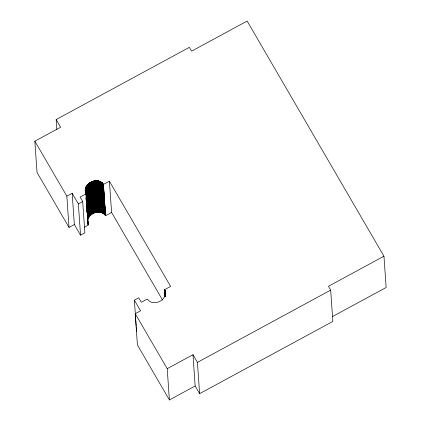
<?xml version="1.0" encoding="UTF-8"?>
<svg xmlns="http://www.w3.org/2000/svg" width="421" height="421" viewBox="0 0 421 421"><rect width="100%" height="100%" fill="white"/><g stroke="black" fill="none" stroke-linecap="round" stroke-linejoin="round"><path stroke-width="0.63" d="M103.403 184.435L109.397 181.193L111.586 212.473L105.592 215.715L103.403 184.435C98.409 176.815 84.8 182.146 85.205 190.897M87.757 219.42C89.884 212.316 101.182 208.995 105.592 215.715L103.334 184.319M82.684 201.554L84.868 232.834L80.543 235.186L78.353 203.906L82.684 201.554L80.085 197.081L86.073 193.834L85.216 191.039M165.121 296.837L164.627 289.659L170.616 286.412L109.397 181.193M56.84 129.326L56.156 119.553L189.397 47.32L191.623 51.146L247.143 21.05L383.957 256.205L386.146 287.485L332.369 316.639M69.018 227.424L66.828 196.139L72.159 193.25L74.349 224.53L69.018 227.424L37.043 172.468L34.854 141.188L60.613 127.226L56.156 119.553M84.453 227.182L88.263 225.114L85.668 187.85M136.194 326.243L134.373 300.178L138.704 297.831L141.309 302.304L147.303 299.047C152.286 306.683 165.916 301.352 165.506 292.595M192.976 354.708L195.16 385.989L169.4 399.95L167.211 368.67L192.976 354.708L197.438 362.37L199.622 393.651L332.858 321.418L330.669 290.137L328.448 286.301L383.957 256.205M197.438 362.37L330.669 290.137M169.4 399.95L137.425 344.994L135.236 313.713L140.572 310.83L134.373 300.178M111.586 212.473L162.601 300.152M195.16 385.989L199.622 393.651M34.854 141.188L66.828 196.139M135.236 313.713L167.211 368.67M72.159 193.25L78.353 203.906M74.349 224.53L80.543 235.186M164.632 289.664L165.495 292.453M165.448 292.027L165.674 295.289M165.311 291.337L165.632 295.558M165.195 290.932L165.558 295.631M165.106 290.669L165.49 295.637M165 290.411L165.364 295.621M164.89 290.153L165.311 295.495M164.764 289.906L165.237 296.658M164.695 289.78L165.19 296.8M136.283 327.549L136.557 331.459M103.261 184.203L105.45 215.484M103.182 184.082L105.371 215.363M103.024 183.856L105.292 215.247M102.94 183.74L105.124 215.02M102.85 183.63L105.039 214.91M102.761 183.524L104.95 214.805M102.671 183.414L104.855 214.694M102.577 183.309L104.761 214.589M102.477 183.203L104.666 214.484M102.382 183.103L104.566 214.384M102.277 183.003L104.466 214.284M102.177 182.903L104.361 214.184M102.071 182.809L104.255 214.089M101.961 182.714L104.15 213.994M101.85 182.619L104.04 213.905M101.74 182.53L103.924 213.81M101.624 182.44L103.813 213.721M101.508 182.356L103.692 213.636M101.387 182.272L103.577 213.552M101.266 182.188L103.455 213.468M101.145 182.109L103.334 213.389M101.019 182.03L103.208 213.31M100.893 181.956L103.082 213.236M100.766 181.883L102.95 213.163M100.635 181.809L102.824 213.089M100.503 181.74L102.687 213.021M100.366 181.672L102.556 212.952M100.235 181.609L102.419 212.889M100.098 181.546L102.282 212.826M99.956 181.488L102.145 212.768M99.814 181.43L102.003 212.71M99.672 181.372L101.861 212.652M99.53 181.319L101.719 212.6M99.388 181.267L101.572 212.552M99.24 181.219L101.424 212.5M99.093 181.177L101.277 212.458M98.94 181.13L101.129 212.41M98.793 181.093L100.982 212.373M98.64 181.051L100.829 212.331M98.488 181.014L100.677 212.295M98.335 180.983L100.519 212.263M98.177 180.951L100.366 212.231M98.025 180.925L100.209 212.205M97.867 180.898L100.051 212.179M97.709 180.872L99.893 212.152M97.551 180.851L99.735 212.131M97.388 180.83L99.577 212.116M97.23 180.814L99.414 212.095M97.067 180.804L99.256 212.084M96.904 180.793L99.093 212.073M96.741 180.783L98.93 212.063M96.577 180.777L98.767 212.058M96.414 180.772L98.603 212.052M96.251 180.772L98.44 212.052M96.088 180.777L98.272 212.058M95.92 180.777L98.109 212.058M95.756 180.788L97.94 212.068M95.588 180.793L97.777 212.073M95.425 180.809L97.609 212.089M95.257 180.82L97.446 212.1M95.088 180.841L97.277 212.121M94.925 180.856L97.109 212.137M94.757 180.877L96.946 212.158M94.588 180.904L96.777 212.184M94.425 180.93L96.609 212.21M94.257 180.962L96.446 212.242M94.088 180.993L96.277 212.273M93.925 181.025L96.114 212.31M93.757 181.062L95.946 212.347M93.594 181.104L95.783 212.384M93.425 181.146L95.614 212.426M93.262 181.188L95.451 212.468M93.099 181.235L95.288 212.516M92.936 181.288L95.12 212.568M92.773 181.335L94.957 212.616M92.609 181.393L94.793 212.673M92.446 181.446L94.636 212.726M92.283 181.504L94.472 212.784M92.125 181.567L94.309 212.847M91.962 181.63L94.151 212.91M91.804 181.693L93.994 212.973M91.646 181.761L93.836 213.042M91.489 181.835L93.678 213.115M91.336 181.904L93.52 213.184M91.178 181.977L93.367 213.258M91.025 182.056L93.209 213.336M90.873 182.135L93.057 213.415M90.72 182.214L92.909 213.494M90.568 182.298L92.757 213.579M90.42 182.382L92.609 213.663M90.273 182.472L92.457 213.752M90.126 182.561L92.315 213.842M89.978 182.651L92.167 213.931M89.836 182.746L92.025 214.026M89.694 182.84L91.883 214.121M89.552 182.935L91.741 214.215M89.415 183.035L91.604 214.315M89.278 183.135L91.462 214.415M89.141 183.24L91.331 214.521M89.005 183.345L91.194 214.626M88.873 183.451L91.062 214.731M88.747 183.556L90.931 214.836M88.615 183.667L90.804 214.947M88.489 183.777L90.678 215.057M88.363 183.893L90.552 215.173M88.242 184.003L90.426 215.284M88.121 184.119L90.304 215.399M88 184.24L90.189 215.52M87.884 184.356L90.073 215.636M87.768 184.477L89.957 215.757M87.657 184.598L89.841 215.884M87.547 184.724L89.731 216.005M87.436 184.851L89.626 216.131M87.331 184.977L89.52 216.257M87.226 185.103L89.415 216.383M87.126 185.229L89.31 216.51M87.026 185.361L89.215 216.641M86.931 185.493L89.115 216.773M86.837 185.624L89.02 216.904M86.742 185.756L88.931 217.036M86.652 185.887L88.842 217.168M86.563 186.024L88.752 217.304M86.479 186.161L88.668 217.441M86.4 186.298L88.584 217.578M86.321 186.435L88.505 217.715M86.242 186.571L88.431 217.852M86.168 186.714L88.352 217.994M86.094 186.85L88.284 218.131M86.026 186.992L88.215 218.273M85.958 187.135L88.147 218.415M85.895 187.277L88.084 218.557M85.831 187.419L87.963 218.841M85.721 187.708L87.905 218.988M85.616 187.992L88.157 224.335M85.526 188.282L85.889 194.297M86.116 196.718L86.326 200.507M86.526 202.585L86.737 206.369M86.936 208.453L87.168 212.542M87.347 214.315L87.579 218.404M87.8 220.83L88.026 224.093M85.442 188.576L85.858 194.513M86.079 197.696L86.268 200.38M86.494 203.638L86.679 206.243M86.947 210.079L87.126 212.689M87.358 215.947L87.536 218.552M87.773 221.883L87.952 224.488M85.405 188.719L85.816 194.586M86.079 198.296L86.226 200.449M86.5 204.359L86.637 206.316M86.942 210.679L87.079 212.631M87.352 216.541L87.489 218.499M87.763 222.409L87.9 224.361M85.342 189.013L85.705 194.228M85.268 189.45L85.458 193.002M85.221 189.887L85.458 193.318M85.2 190.755L85.368 193.134"/></g></svg>
